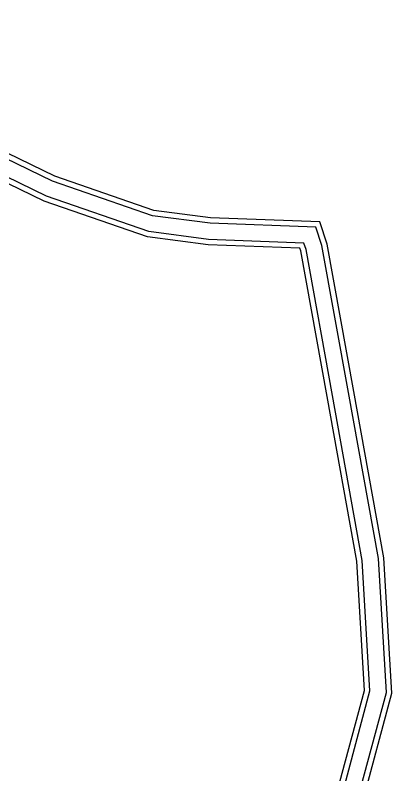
# Model space of a CAD drawing. Extents: x -175 to 397, y -1718 to -729.
# Drawn here: x 258.1 to 397.1, y -1469.4 to -1188.8 of the extents above; entities that cross this region are included whole.
import ezdxf

# ---------------------------------------------------------------- set-up
doc = ezdxf.new("R2010")
doc.units = 0
doc.header["$LTSCALE"] = 2

msp = doc.modelspace()

# ---------------------------------------------------------------- linework, layer by layer
for points in [[(309.719, -1623.439), (341.605, -1567.21), (386.136, -1480.181), (397.123, -1439.236), (394.157, -1389.257), (383.083, -1327.867), (373.255, -1273.381), (370.592, -1265.167), (330.181, -1263.643), (309.223, -1260.92), (272.676, -1248.266), (233.42, -1229.194), (200.482, -1212.573), (184.669, -1206.97), (164.94, -1199.98), (149.397, -1194.473), (126.56, -1191.765), (101.526, -1188.797), (68.769, -1189.129), (40.191, -1189.418), (-2.322, -1192.782), (-63.596, -1197.277), (-112.37, -1195.498), (-174.553, -1193.23)], [(307.979, -1622.453), (339.844, -1566.26), (384.259, -1479.458), (395.107, -1439.03), (392.167, -1389.495), (381.115, -1328.222), (371.311, -1273.869), (369.121, -1267.113), (330.014, -1265.638), (308.762, -1262.877), (271.909, -1250.117), (232.533, -1230.986), (199.695, -1214.416), (184.001, -1208.855), (164.272, -1201.865), (148.94, -1196.432), (126.325, -1193.751), (101.418, -1190.798), (68.789, -1191.129), (40.28, -1191.417), (-2.17, -1194.776), (-63.559, -1199.28), (-112.443, -1197.497), (-174.626, -1195.228)], [(378.629, -1477.29), (389.06, -1438.415), (386.199, -1390.207), (375.21, -1329.287), (365.478, -1275.333), (364.706, -1272.951), (329.513, -1271.623), (307.38, -1268.748), (269.608, -1255.67), (229.87, -1236.363), (197.332, -1219.944), (181.997, -1214.511), (162.268, -1207.52), (147.568, -1202.312), (125.618, -1199.709), (101.094, -1196.802), (68.85, -1197.128), (40.548, -1197.415)], [(376.752, -1476.567), (387.045, -1438.21), (384.21, -1390.445), (373.242, -1329.643), (363.534, -1275.822), (363.234, -1274.896), (329.346, -1273.618), (306.919, -1270.705), (268.841, -1257.521), (228.982, -1238.156), (196.544, -1221.787), (181.329, -1216.396), (161.6, -1209.405), (147.111, -1204.272), (125.383, -1201.696), (100.986, -1198.803), (68.87, -1199.128), (40.637, -1199.414)]]:
    msp.add_lwpolyline(points)

doc.saveas('drawing.dxf')
